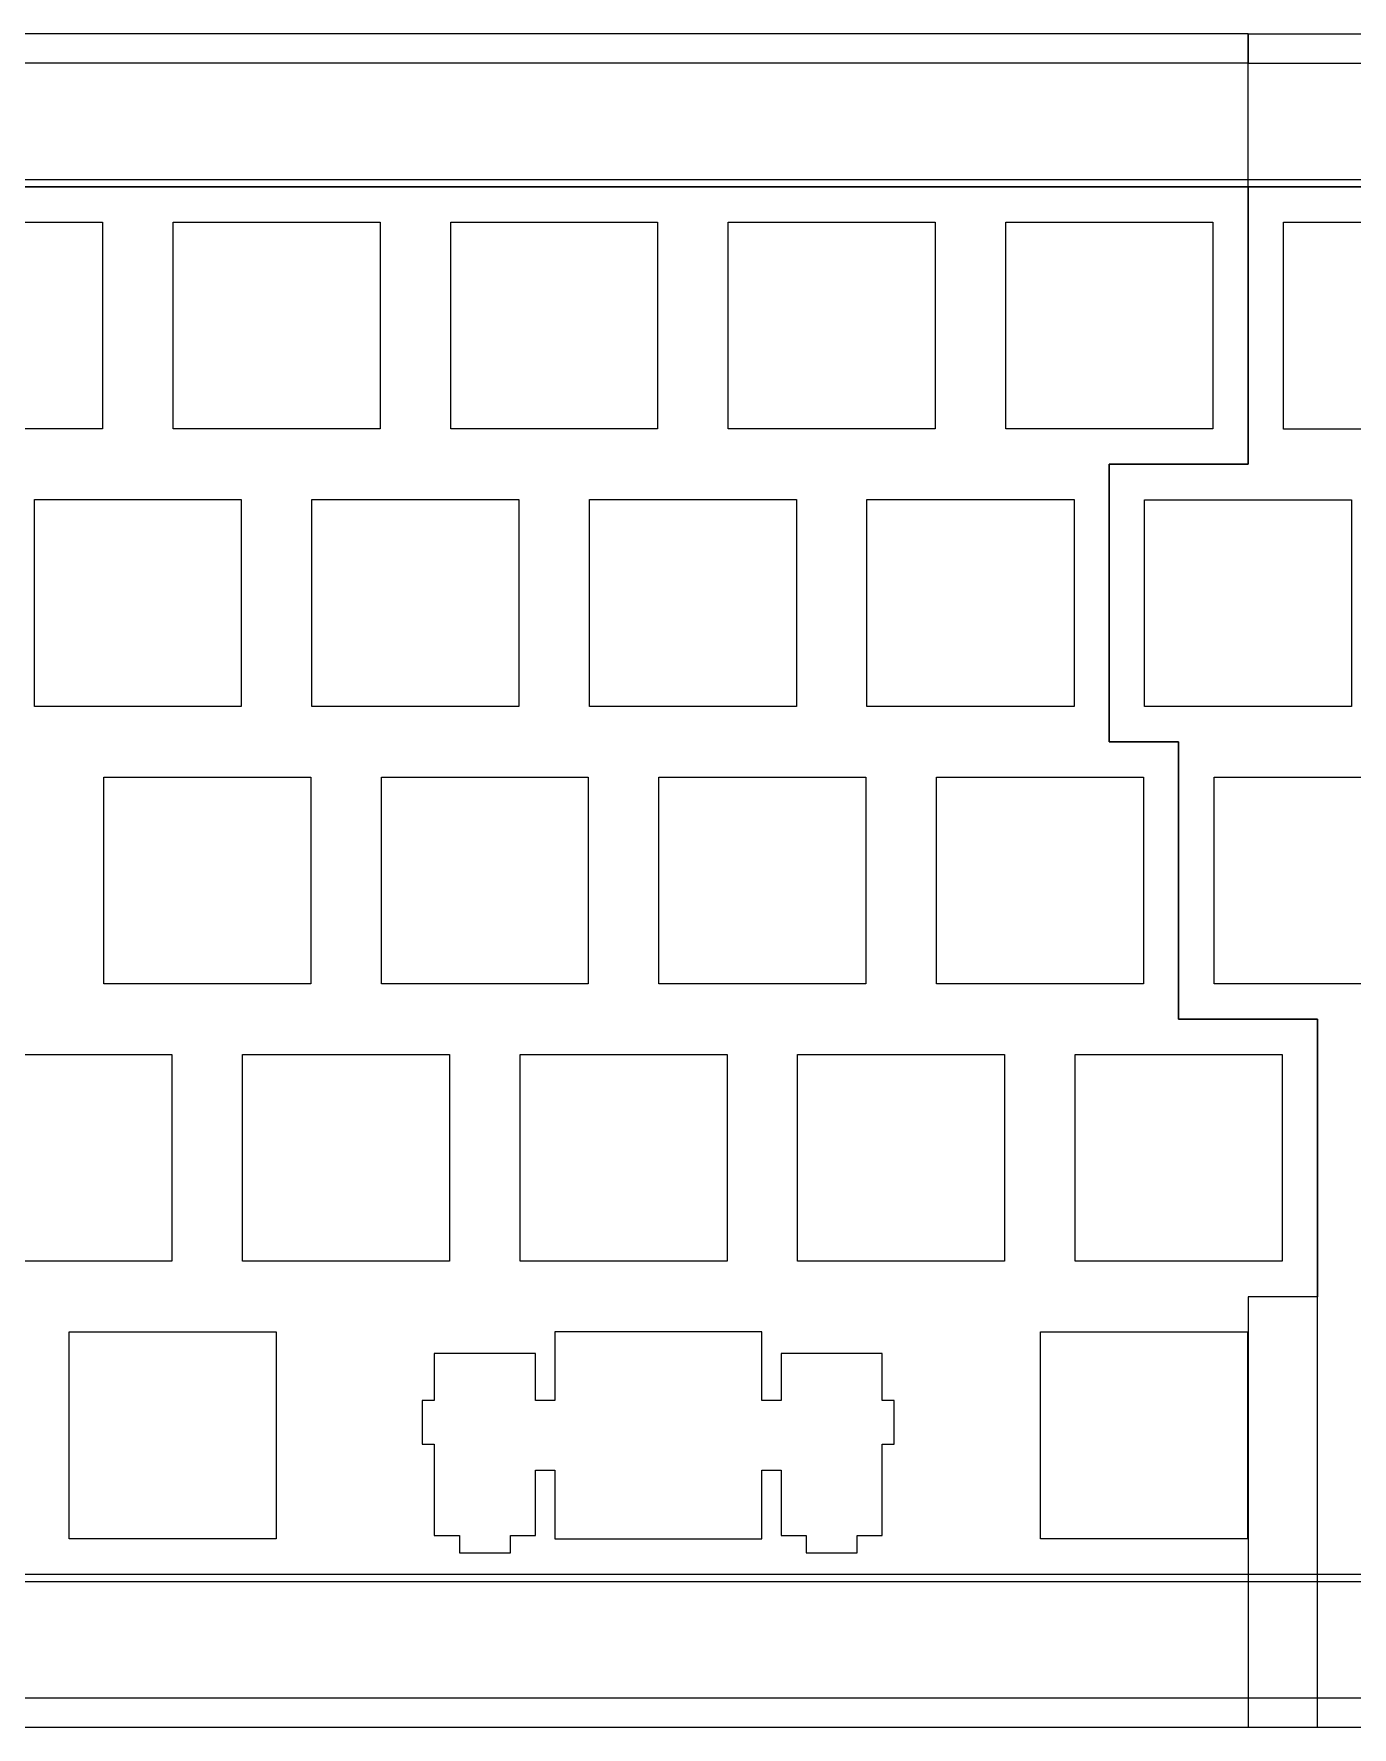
# Model space of a CAD drawing. Extents: x 8 to 363, y 8 to 124.
# Drawn here: x 92.7 to 183.2, y 8 to 124.2 of the extents above; entities that cross this region are included whole.
import ezdxf

# ---------------------------------------------------------------- set-up
doc = ezdxf.new("R2010")
doc.units = 0
doc.header["$MEASUREMENT"] = 0
doc.layers.get('0').update_dxf_attribs({"linetype": 'CONTINUOUS'})

msp = doc.modelspace()

# ---------------------------------------------------------------- linework, layer by layer
at = {"color": 0}
for p, q in [((176.09, 124.24), (8.42, 124.24)), ((176.09, 113.74), (176.09, 124.24)), ((176.09, 124.24), (362.8, 124.24)), ((176.09, 122.24), (10.42, 122.24)), ((176.09, 122.24), (360.8, 122.24)), ((18.42, 114.24), (176.09, 114.24)), ((176.09, 114.24), (352.8, 114.24)), ((18.92, 113.74), (176.09, 113.74)), ((176.09, 113.74), (42.73, 113.74)), ((176.09, 94.69), (176.09, 113.74)), ((176.09, 113.74), (352.3, 113.74)), ((166.56, 75.64), (166.56, 94.69)), ((166.56, 94.69), (176.09, 94.69)), ((171.32, 75.64), (166.56, 75.64)), ((171.32, 56.59), (171.32, 75.64)), ((180.85, 56.59), (171.32, 56.59)), ((180.85, 7.99), (180.85, 56.59)), ((18.42, 17.99), (180.85, 17.99)), ((18.92, 18.49), (180.85, 18.49)), ((176.09, 18.49), (176.09, 18.49)), ((176.09, 17.99), (290.89, 17.99)), ((10.42, 9.99), (180.85, 9.99)), ((176.09, 9.99), (360.8, 9.99)), ((8.42, 7.99), (180.85, 7.99)), ((176.09, 7.99), (362.8, 7.99))]:
    msp.add_line(p, q, dxfattribs=at)
msp.add_line((176.09, 124.24), (176.09, 122.24))
at = {"linetype": 'Continuous'}
for p, q in [((176.09, 113.74), (176.09, 122.24)), ((176.09, 18.49), (176.09, 7.99))]:
    msp.add_line(p, q, dxfattribs=at)
at = {"color": 0}
for points in [[(176.09, 94.69), (166.56, 94.69), (166.56, 75.64), (171.32, 75.64), (171.32, 56.59), (180.85, 56.59), (180.85, 37.54), (176.09, 37.54), (176.09, 18.49), (290.39, 18.49), (290.39, 37.54), (309.44, 37.54), (309.44, 56.59), (328.49, 56.59), (328.49, 113.74), (176.09, 113.74)], [(97.46, 111.32), (97.46, 97.12), (83.26, 97.12), (83.26, 111.32)], [(116.51, 111.32), (116.51, 97.12), (102.31, 97.12), (102.31, 111.32)], [(135.56, 111.32), (135.56, 97.12), (121.36, 97.12), (121.36, 111.32)], [(154.61, 111.32), (154.61, 97.12), (140.41, 97.12), (140.41, 111.32)], [(173.66, 111.32), (173.66, 97.12), (159.46, 97.12), (159.46, 111.32)], [(192.71, 111.31), (192.71, 97.11), (178.51, 97.11), (178.51, 111.31)], [(106.98, 92.27), (106.98, 78.07), (92.78, 78.07), (92.78, 92.27)], [(126.04, 92.27), (126.04, 78.07), (111.83, 78.07), (111.83, 92.27)], [(145.09, 92.27), (145.09, 78.07), (130.88, 78.07), (130.88, 92.27)], [(164.14, 92.27), (164.14, 78.07), (149.93, 78.07), (149.93, 92.27)], [(183.19, 92.26), (183.19, 78.06), (168.99, 78.06), (168.99, 92.26)], [(111.75, 73.22), (111.75, 59.02), (97.55, 59.02), (97.55, 73.22)], [(130.8, 73.22), (130.8, 59.02), (116.6, 59.02), (116.6, 73.22)], [(149.85, 73.22), (149.85, 59.02), (135.65, 59.02), (135.65, 73.22)], [(168.9, 73.22), (168.9, 59.02), (154.7, 59.02), (154.7, 73.22)], [(187.95, 73.21), (187.95, 59.01), (173.75, 59.01), (173.75, 73.21)], [(102.22, 54.17), (102.22, 39.97), (88.02, 39.97), (88.02, 54.17)], [(121.27, 54.17), (121.27, 39.97), (107.07, 39.97), (107.07, 54.17)], [(140.32, 54.17), (140.32, 39.97), (126.12, 39.97), (126.12, 54.17)], [(159.37, 54.17), (159.37, 39.97), (145.17, 39.97), (145.17, 54.17)], [(178.42, 54.17), (178.42, 39.97), (164.22, 39.97), (164.22, 54.17)], [(109.37, 35.12), (109.37, 20.92), (95.17, 20.92), (95.17, 35.12)], [(128.5, 30.42), (127.18, 30.42), (127.18, 33.65), (120.23, 33.65), (120.23, 30.42), (119.4, 30.42), (119.4, 27.42), (120.23, 27.42), (120.23, 21.15), (121.95, 21.15), (121.95, 19.95), (125.45, 19.95), (125.45, 21.15), (127.18, 21.15), (127.18, 25.62), (128.5, 25.62), (128.5, 20.92), (142.7, 20.92), (142.7, 25.62), (144.03, 25.62), (144.03, 21.15), (145.75, 21.15), (145.75, 19.95), (149.25, 19.95), (149.25, 21.15), (150.98, 21.15), (150.98, 27.42), (151.8, 27.42), (151.8, 30.42), (150.98, 30.42), (150.98, 33.65), (144.03, 33.65), (144.03, 30.42), (142.7, 30.42), (142.7, 35.12), (128.5, 35.12)], [(176.04, 35.12), (176.04, 20.92), (161.84, 20.92), (161.84, 35.12)]]:
    msp.add_lwpolyline(points, close=True, dxfattribs=at)
msp.add_lwpolyline([(166.56, 75.64), (166.56, 94.69)], dxfattribs=at)

doc.saveas('drawing.dxf')
